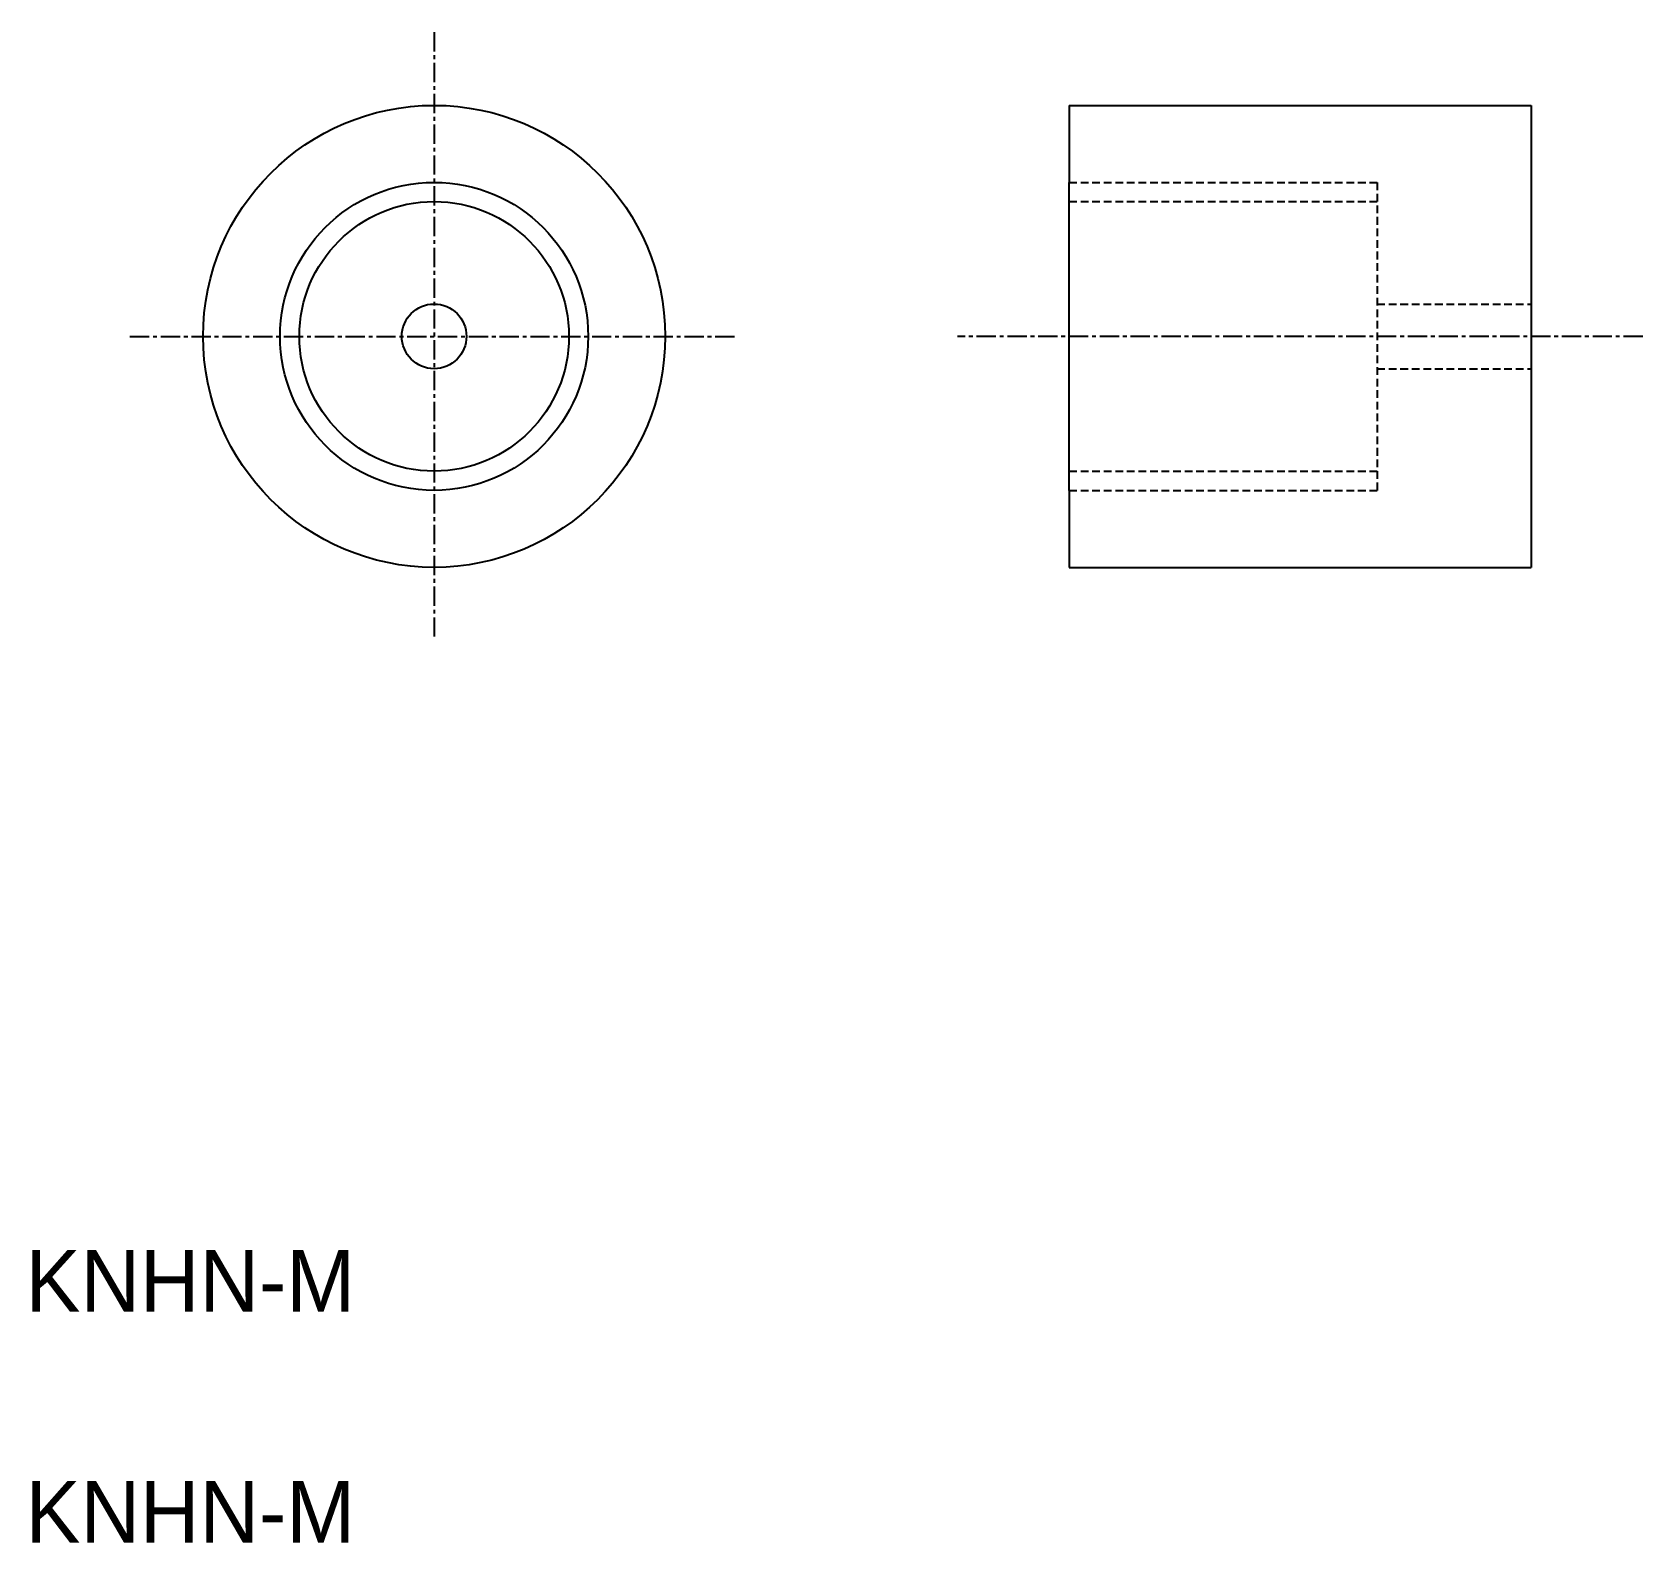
# Model space of a CAD drawing. Extents: x -47 to 57, y 25 to 124.
import ezdxf

# ---------------------------------------------------------------- set-up
doc = ezdxf.new("R2010")
doc.units = 0
doc.linetypes.add('CENTER', pattern=[2, 1.25, -0.25, 0.25, -0.25])
doc.linetypes.add('DASHED', pattern=[0.75, 0.5, -0.25])
doc.layers.get('0').update_dxf_attribs({"linetype": 'CONTINUOUS'})
doc.layers.add('CENTER', color=1, linetype='CENTER')

msp = doc.modelspace()

# ---------------------------------------------------------------- linework, layer by layer
at = {"color": 7, "linetype": 'CONTINUOUS'}
for p, q in [((20.12, 118.77), (50.12, 118.77)), ((20.12, 118.77), (20.12, 113.77)), ((50.12, 118.77), (50.12, 88.77)), ((20.12, 93.77), (20.12, 113.77)), ((20.12, 93.77), (20.12, 88.77)), ((20.12, 88.77), (50.12, 88.77))]:
    msp.add_line(p, q, dxfattribs=at)
at = {"color": 3, "linetype": 'DASHED'}
for p, q in [((20.12, 113.77), (40.12, 113.77)), ((40.12, 113.77), (40.12, 93.77)), ((20.12, 112.52), (40.12, 112.52)), ((40.12, 105.87), (50.12, 105.87)), ((40.12, 101.67), (50.12, 101.67)), ((20.12, 95.02), (40.12, 95.02)), ((20.12, 93.77), (40.12, 93.77))]:
    msp.add_line(p, q, dxfattribs=at)
at = {"color": 7, "linetype": 'CONTINUOUS'}
for radius in [15, 8.75, 2.1]:
    msp.add_circle((-21.11, 103.77), radius, dxfattribs=at)
at = {"color": 3, "linetype": 'CONTINUOUS'}
msp.add_circle((-21.11, 103.77), 10, dxfattribs=at)
at = {"layer": 'CENTER', "color": 1, "linetype": 'CENTER'}
for p, q in [((-21.11, 123.52), (-21.11, 84.03)), ((-40.86, 103.77), (-1.37, 103.77)), ((57.36, 103.77), (12.87, 103.77))]:
    msp.add_line(p, q, dxfattribs=at)

# ---------------------------------------------------------------- texts
at = {"color": 7, "linetype": 'CONTINUOUS'}
for p in [(-47.64, 40.43), (-47.64, 25.43)]:
    msp.add_text('KNHN-M', height=4, dxfattribs=at).set_placement(p)

doc.saveas('drawing.dxf')
